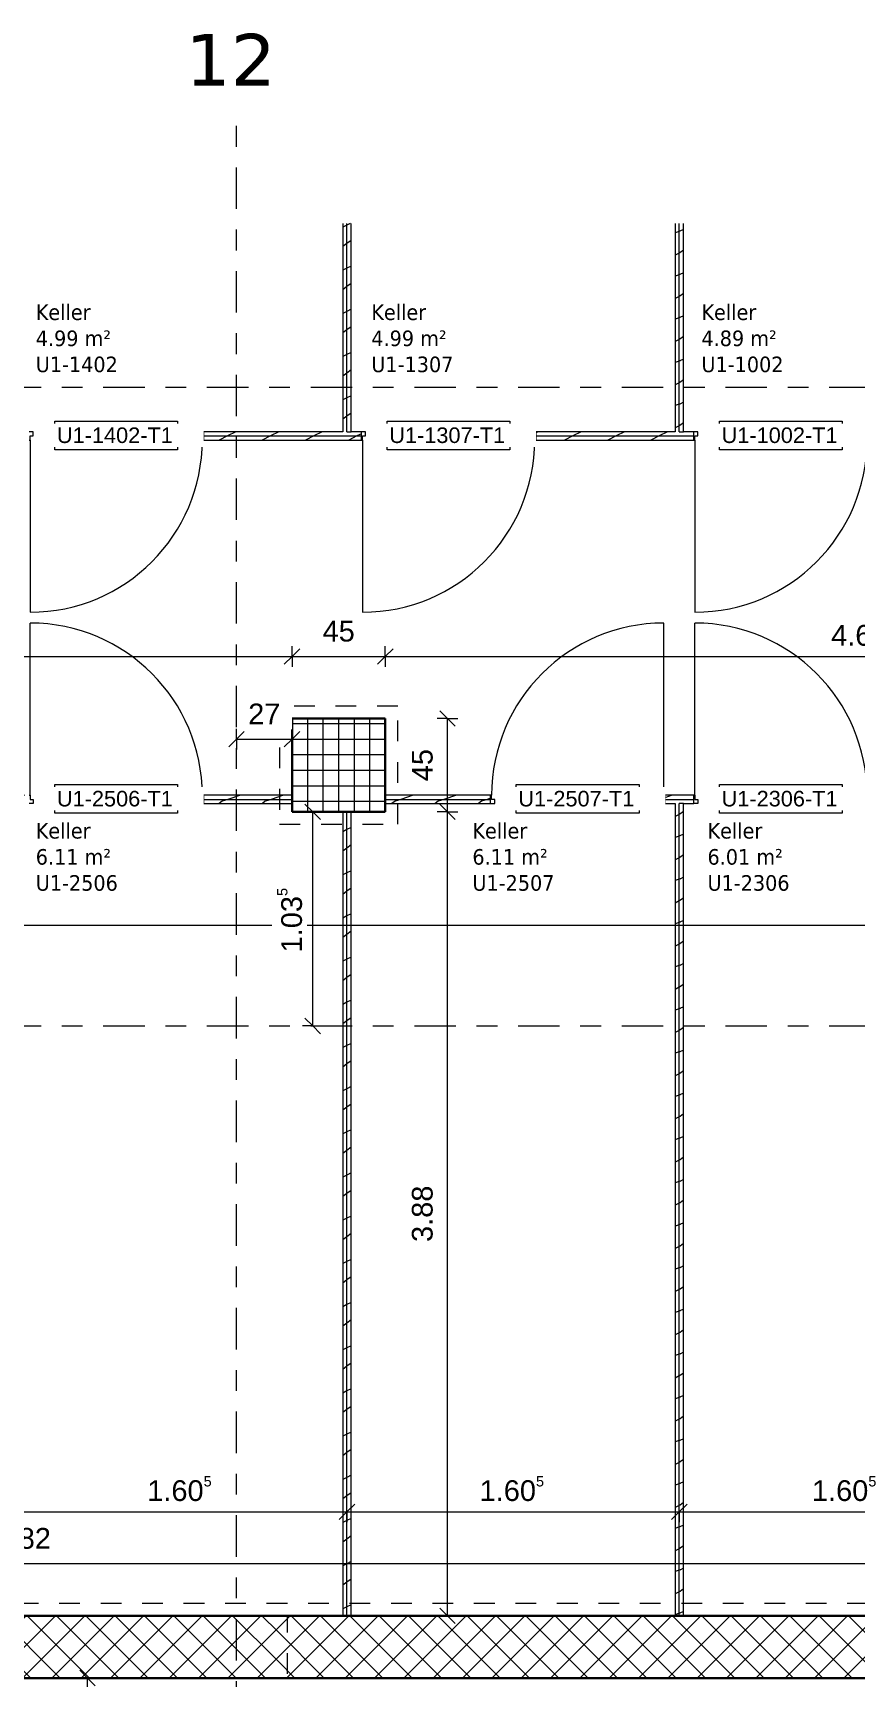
# Model space of a CAD drawing. Header units: metres. Extents: x -35.6 to 33, y -21.5 to 5.9.
# Drawn here: x 10 to 13.97, y -2.35 to 5.58 of the extents above; entities that cross this region are included whole.
import ezdxf

# ---------------------------------------------------------------- set-up
doc = ezdxf.new("R2010")
doc.units = ezdxf.units.M
doc.linetypes.add('_Rasterlinie_', pattern=[0.375, 0.2, -0.05, 0.075, -0.05])
doc.linetypes.add('Strichpunkt - Fein', pattern=[0.2, 0.1, -0.05, 0, -0.05])
for name, color, linetype, lineweight in [('A-____-____-DIMS', 7, 'Continuous', 5), ('A-____-____-DIMS-50', 7, 'Continuous', 5), ('A-AREA-____-IDEN', 7, 'Continuous', 5), ('A-DOOR-____-IDEN', 7, 'Continuous', 5), ('A-DOOR-____-OTLN', 7, 'Continuous', 9), ('A-DOOR-FRAM-MCUT', 7, 'Continuous', 9), ('A-DOOR-OPNG-OTLN', 7, 'Continuous', 9), ('A-FLOR-____-OVHD', 7, 'Strichpunkt - Fein', 9), ('A-WALL-____-MCUT', 7, 'Continuous', 35), ('A-WALL-____-PATT', 7, 'Continuous', 35), ('A-WALL-FNSH-MCUT', 7, 'Continuous', 35), ('S-COLS-____-MCUT', 7, 'Continuous', 35), ('S-COLS-____-OTLN', 7, 'Continuous', 9), ('S-GRID-____-OTLN', 7, 'Continuous', 5)]:
    doc.layers.add(name, color=color, linetype=linetype, lineweight=lineweight)
doc.layers.add('S-GRID-____-IDEN', color=7, linetype='Continuous', lineweight=9, true_color=0x5555aa)
doc.styles.add('Arial', font='arial.ttf', dxfattribs={"height": 0.1})
doc.styles.add('Arial_1', font='arial.ttf', dxfattribs={"height": 0.075})
doc.styles.add('Verdana_2', font='verdana.ttf', dxfattribs={"width": 0.9, "height": 0.075})
doc.styles.add('Verdana_B', font='verdana.ttf', dxfattribs={"height": 0.25})
doc.dimstyles.new('Arial_2_00mm_fein_1', dxfattribs={"dimscale": 0.3048, "dimtxt": 0.102026, "dimasz": 0.246063, "dimexe": 0.164042, "dimexo": 0.0625, "dimgap": 0.123031, "dimtad": 1, "dimrnd": 0.005, "dimzin": 0, "dimdsep": 46, "dimtxsty": 'Arial', "dimblk1": 'OBLIQUE', "dimblk2": 'OBLIQUE', "dimsah": 1, "dimcen": 0.09, "dimazin": 0, "dimtfac": 1, "dimtdec": 4, "dimtix": 1, "dimtmove": 0, "dimatfit": 3, "dimfxl": 0.164042, "dimfxlon": 1, "dimtvp": 1, "dimtfill": 1, "dimtolj": 1, "dimtzin": 0, "dimarcsym": 2})
doc.dimstyles.new('SUB_Rohbau_fein', dxfattribs={"dimscale": 0.3048, "dimtxt": 0.102026, "dimasz": 0.246063, "dimexe": 0.164042, "dimexo": 0.0625, "dimgap": 0.123031, "dimtad": 1, "dimdec": 1, "dimlfac": 100, "dimrnd": 0.5, "dimdsep": 46, "dimtxsty": 'Arial', "dimblk1": 'OBLIQUE', "dimblk2": 'OBLIQUE', "dimsah": 1, "dimcen": 0.09, "dimazin": 0, "dimtfac": 1, "dimtdec": 4, "dimtix": 1, "dimtmove": 0, "dimatfit": 3, "dimfxl": 0.164042, "dimfxlon": 1, "dimtvp": 1, "dimtfill": 1, "dimtolj": 1, "dimtzin": 0, "dimarcsym": 2})
doc.dimstyles.new('SUB_Rohbau_fein_1', dxfattribs={"dimscale": 0.3048, "dimtxt": 0.102026, "dimasz": 0.246063, "dimexe": 0.164042, "dimexo": 0.0625, "dimgap": 0.123031, "dimtad": 1, "dimrnd": 0.005, "dimzin": 0, "dimdsep": 46, "dimtxsty": 'Arial', "dimblk1": 'OBLIQUE', "dimblk2": 'OBLIQUE', "dimsah": 1, "dimcen": 0.09, "dimazin": 0, "dimtfac": 1, "dimtdec": 4, "dimtix": 1, "dimtmove": 0, "dimatfit": 3, "dimfxl": 0.164042, "dimfxlon": 1, "dimtvp": 1, "dimtfill": 1, "dimtolj": 1, "dimtzin": 0, "dimarcsym": 2})
doc.dimstyles.new('SUB_Rohbau_fein_2', dxfattribs={"dimscale": 0.3048, "dimtxt": 0.102026, "dimasz": 0.246063, "dimexe": 0.164042, "dimexo": 0.0625, "dimgap": 0.123031, "dimtad": 1, "dimrnd": 0.005, "dimzin": 0, "dimdsep": 46, "dimtxsty": 'Arial', "dimblk1": 'OBLIQUE', "dimblk2": 'OBLIQUE', "dimsah": 1, "dimcen": 0.09, "dimazin": 0, "dimtfac": 1, "dimtdec": 4, "dimtix": 1, "dimtmove": 2, "dimatfit": 3, "dimfxl": 0.164042, "dimfxlon": 1, "dimtvp": 1, "dimtfill": 1, "dimtolj": 1, "dimtzin": 0, "dimarcsym": 2})
pattern_1 = [(45, (0, 0), (-0.0707107, 0.0707107), []), (135, (0, 0), (-0.0707107, -0.0707107), [])]
pattern_2 = [(216.87, (0.0833, 0.20825), (0.62474926, 0.41650112), [0.10412, -0.93712]), (206.565, (0.20825, 0.14578), (-0.20825414, -0.2082493), [0.23283, -0.23283]), (198.435, (0.20825, 0.04165), (-0.41650024, -0.20824584), [0.13171, -0.52684])]

# ---------------------------------------------------------------- blocks, each defined once
blk = doc.blocks.new('TU DF 1 - Rahmenstock - stumpf einschlagend - 800x1900 Kellerabteil-V17--01_UG_OK_FFB_AF_ru')
at = {"layer": 'A-DOOR-FRAM-MCUT', "color": 253, "true_color": 0x999999}
for p, q in [((-0.415, 0.02), (-0.42, 0.02)), ((-0.415, 0), (-0.415, 0.02)), ((-0.4, 0), (-0.415, 0)), ((-0.4, -0.02), (-0.4, 0)), ((0.415, 0), (0.4, 0)), ((0.4, 0), (0.4, -0.02)), ((0.42, 0.02), (0.415, 0.02)), ((0.415, 0.02), (0.415, 0)), ((-0.42, -0.02), (-0.4, -0.02)), ((0.4, -0.02), (0.42, -0.02))]:
    blk.add_line(p, q, dxfattribs=at)
at = {"layer": 'A-DOOR-OPNG-OTLN', "color": 253, "true_color": 0x999999}
blk.add_line((0.415, 0.02), (0.415, 0.85), dxfattribs=at)
blk.add_arc((0.415, 0.02), 0.83, 90, 180, dxfattribs=at)
blk = doc.blocks.new('TU DF 1 - Rahmenstock - stumpf einschlagend - 800x1900 Kellerabteil-V18--01_UG_OK_FFB_AF_ru')
at = {"layer": 'A-DOOR-FRAM-MCUT', "color": 253, "true_color": 0x999999}
for p, q in [((-0.42, 0.02), (-0.4, 0.02)), ((-0.4, 0.02), (-0.4, 0)), ((0.4, 0.02), (0.42, 0.02)), ((0.4, 0), (0.4, 0.02)), ((-0.415, -0.02), (-0.42, -0.02)), ((-0.415, 0), (-0.415, -0.02)), ((-0.4, 0), (-0.415, 0)), ((0.415, 0), (0.4, 0)), ((0.415, -0.02), (0.415, 0)), ((0.42, -0.02), (0.415, -0.02))]:
    blk.add_line(p, q, dxfattribs=at)
at = {"layer": 'A-DOOR-OPNG-OTLN', "color": 253, "true_color": 0x999999}
blk.add_line((0.415, -0.02), (0.415, -0.85), dxfattribs=at)
blk.add_arc((0.415, -0.02), 0.83, 180, 270, dxfattribs=at)
blk = doc.blocks.new('DIMBLOCK49--01_UG_OK_FFB_AF_ru')
at = {"layer": 'A-____-____-DIMS-50'}
for p, q in [((3.502, -1.8015), (3.4645, -1.839)), ((3.502, -1.8015), (3.502, -1.7515)), ((3.502, -1.8015), (3.5395, -1.764)), ((3.502, -1.8015), (16.322, -1.8015)), ((3.502, -1.8015), (3.502, -1.8515)), ((16.322, -1.8015), (16.2845, -1.839)), ((16.322, -1.8015), (16.322, -1.7515)), ((16.322, -1.8015), (16.3595, -1.764)), ((16.322, -1.8015), (16.322, -1.8515))]:
    blk.add_line(p, q, dxfattribs=at)
at = {"layer": 'A-____-____-DIMS-50', "color": 0, "insert": (9.7375, -1.6294), "char_height": 0.1, "width": 0.418697, "attachment_point": 1, "line_spacing_factor": 0.941778, "style": 'Arial', "bg_fill": 3, "box_fill_scale": 1.25, "bg_fill_color": 256, "bg_fill_true_color": 13158600, "bg_fill_transparency": 0}
blk.add_mtext('12.82', dxfattribs=at)
blk = doc.blocks.new('_Oblique')
at = {"color": 0, "linetype": 'ByBlock', "lineweight": -2}
blk.add_line((-0.5, -0.5), (0.5, 0.5), dxfattribs=at)
blk = doc.blocks.new('DIMBLOCK68--01_UG_OK_FFB_AF_ru')
at = {"layer": 'A-____-____-DIMS-50'}
for p, q in [((11.9995, 1.8241), (11.962, 1.8616)), ((11.9995, 1.8241), (11.9495, 1.8241)), ((11.9995, -2.0534), (11.9995, 1.8241)), ((11.9995, 1.8241), (12.037, 1.7866)), ((11.9995, 1.8241), (12.0495, 1.8241)), ((11.9995, -2.0534), (11.9495, -2.0534)), ((11.9995, -2.0534), (11.962, -2.0159)), ((11.9995, -2.0534), (12.037, -2.0909)), ((11.9995, -2.0534), (12.0495, -2.0534))]:
    blk.add_line(p, q, dxfattribs=at)
at = {"layer": 'A-____-____-DIMS-50', "color": 0, "insert": (11.8275, -0.2504), "char_height": 0.1, "width": 0.325653, "attachment_point": 1, "rotation": 90, "line_spacing_factor": 0.941778, "style": 'Arial', "bg_fill": 3, "box_fill_scale": 1.25, "bg_fill_color": 256, "bg_fill_true_color": 13158600, "bg_fill_transparency": 0}
blk.add_mtext('3.88', dxfattribs=at)
blk = doc.blocks.new('DIMBLOCK69--01_UG_OK_FFB_AF_ru')
at = {"layer": 'A-____-____-DIMS-50'}
for p, q in [((11.9995, 2.2741), (11.962, 2.3116)), ((11.9995, 2.2741), (11.9495, 2.2741)), ((11.9995, 1.8241), (11.9995, 2.2741)), ((11.9995, 2.2741), (12.037, 2.2366)), ((11.9995, 2.2741), (12.0495, 2.2741)), ((11.9995, 1.8241), (11.962, 1.8616)), ((11.9995, 1.8241), (11.9495, 1.8241)), ((11.9995, 1.8241), (12.037, 1.7866)), ((11.9995, 1.8241), (12.0495, 1.8241))]:
    blk.add_line(p, q, dxfattribs=at)
at = {"layer": 'A-____-____-DIMS-50', "color": 0, "insert": (11.8275, 1.9715), "char_height": 0.1, "width": 0.186088, "attachment_point": 1, "rotation": 90, "line_spacing_factor": 0.941778, "style": 'Arial', "bg_fill": 3, "box_fill_scale": 1.25, "bg_fill_color": 256, "bg_fill_true_color": 13158600, "bg_fill_transparency": 0}
blk.add_mtext('45', dxfattribs=at)
blk = doc.blocks.new('DIMBLOCK70--01_UG_OK_FFB_AF_ru')
at = {"layer": 'A-____-____-DIMS-50'}
for p, q in [((3.502, 1.2766), (3.4645, 1.2391)), ((3.502, 1.2766), (3.502, 1.3266)), ((3.502, 1.2766), (3.5395, 1.3141)), ((3.502, 1.2766), (14.487, 1.2766)), ((3.502, 1.2766), (3.502, 1.2266)), ((14.487, 1.2766), (14.4495, 1.2391)), ((14.487, 1.2766), (14.487, 1.3266)), ((14.487, 1.2766), (14.5245, 1.3141)), ((14.487, 1.2766), (14.487, 1.2266))]:
    blk.add_line(p, q, dxfattribs=at)
at = {"layer": 'A-____-____-DIMS-50', "color": 0, "insert": (9.3484, 1.4486), "char_height": 0.1, "width": 0.481134, "attachment_point": 1, "line_spacing_factor": 0.941778, "style": 'Arial', "bg_fill": 3, "box_fill_scale": 1.25, "bg_fill_color": 256, "bg_fill_true_color": 13158600, "bg_fill_transparency": 0}
blk.add_mtext('10.98\\A2\\H0.5x;\\S5^  ;\\H2x;', dxfattribs=at)
blk = doc.blocks.new('DIMBLOCK73--01_UG_OK_FFB_AF_ru')
at = {"layer": 'A-____-____-DIMS-50'}
for p, q in [((3.502, 2.5731), (3.502, 2.6231)), ((11.2495, 2.5731), (11.2495, 2.6231)), ((3.502, 2.5731), (3.4645, 2.5356)), ((3.502, 2.5731), (3.5395, 2.6106)), ((3.502, 2.5731), (11.2495, 2.5731)), ((3.502, 2.5731), (3.502, 2.5231)), ((11.2495, 2.5731), (11.212, 2.5356)), ((11.2495, 2.5731), (11.287, 2.6106)), ((11.2495, 2.5731), (11.2495, 2.5231))]:
    blk.add_line(p, q, dxfattribs=at)
at = {"layer": 'A-____-____-DIMS-50', "color": 0, "insert": (7.24, 2.7452), "char_height": 0.1, "width": 0.325653, "attachment_point": 1, "line_spacing_factor": 0.941778, "style": 'Arial', "bg_fill": 3, "box_fill_scale": 1.25, "bg_fill_color": 256, "bg_fill_true_color": 13158600, "bg_fill_transparency": 0}
blk.add_mtext('7.75', dxfattribs=at)
blk = doc.blocks.new('DIMBLOCK74--01_UG_OK_FFB_AF_ru')
at = {"layer": 'A-____-____-DIMS-50'}
for p, q in [((11.2495, 2.5731), (11.2495, 2.6231)), ((11.6995, 2.5731), (11.6995, 2.6231)), ((11.2495, 2.5731), (11.212, 2.5356)), ((11.2495, 2.5731), (11.287, 2.6106)), ((11.2495, 2.5731), (11.6995, 2.5731)), ((11.2495, 2.5731), (11.2495, 2.5231)), ((11.6995, 2.5731), (11.662, 2.5356)), ((11.6995, 2.5731), (11.737, 2.6106)), ((11.6995, 2.5731), (11.6995, 2.5231))]:
    blk.add_line(p, q, dxfattribs=at)
at = {"layer": 'A-____-____-DIMS-50', "color": 0, "insert": (11.3969, 2.7452), "char_height": 0.1, "width": 0.186088, "attachment_point": 1, "line_spacing_factor": 0.941778, "style": 'Arial', "bg_fill": 3, "box_fill_scale": 1.25, "bg_fill_color": 256, "bg_fill_true_color": 13158600, "bg_fill_transparency": 0}
blk.add_mtext('45', dxfattribs=at)
blk = doc.blocks.new('DIMBLOCK75--01_UG_OK_FFB_AF_ru')
at = {"layer": 'A-____-____-DIMS-50'}
for p, q in [((11.6995, 2.5731), (11.6995, 2.6231)), ((16.322, 2.5731), (16.322, 2.6231)), ((11.6995, 2.5731), (11.662, 2.5356)), ((11.6995, 2.5731), (11.737, 2.6106)), ((11.6995, 2.5731), (16.322, 2.5731)), ((11.6995, 2.5731), (11.6995, 2.5231)), ((16.322, 2.5731), (16.2845, 2.5356)), ((16.322, 2.5731), (16.3595, 2.6106)), ((16.322, 2.5731), (16.322, 2.5231))]:
    blk.add_line(p, q, dxfattribs=at)
at = {"layer": 'A-____-____-DIMS-50', "color": 0, "insert": (13.849, 2.7452), "char_height": 0.1, "width": 0.388091, "attachment_point": 1, "line_spacing_factor": 0.941778, "style": 'Arial', "bg_fill": 3, "box_fill_scale": 1.25, "bg_fill_color": 256, "bg_fill_true_color": 13158600, "bg_fill_transparency": 0}
blk.add_mtext('4.62\\A2\\H0.5x;\\S5^  ;\\H2x;', dxfattribs=at)
blk = doc.blocks.new('DIMBLOCK206--01_UG_OK_FFB_AF_ru')
at = {"layer": 'A-____-____-DIMS-50'}
for p, q in [((10.2636, -2.3534), (10.2136, -2.3534)), ((10.2636, -2.3534), (10.2261, -2.3159)), ((10.2636, -6.1534), (10.2636, -2.3534)), ((10.2636, -2.3534), (10.3011, -2.3909)), ((10.2636, -2.3534), (10.3136, -2.3534)), ((10.2636, -6.1534), (10.2136, -6.1534)), ((10.2636, -6.1534), (10.2261, -6.1159)), ((10.2636, -6.1534), (10.3011, -6.1909)), ((10.2636, -6.1534), (10.3136, -6.1534))]:
    blk.add_line(p, q, dxfattribs=at)
at = {"layer": 'A-____-____-DIMS-50', "color": 0, "insert": (10.0915, -4.3891), "char_height": 0.1, "width": 0.325653, "attachment_point": 1, "rotation": 90, "line_spacing_factor": 0.941778, "style": 'Arial', "bg_fill": 3, "box_fill_scale": 1.25, "bg_fill_color": 256, "bg_fill_true_color": 13158600, "bg_fill_transparency": 0}
blk.add_mtext('3.80', dxfattribs=at)
blk = doc.blocks.new('DIMBLOCK292--01_UG_OK_FFB_AF_ru')
at = {"layer": 'A-____-____-DIMS-50'}
for p, q in [((9.912, -1.5515), (9.912, -1.5015)), ((11.5145, -1.5515), (11.5145, -1.5015)), ((9.912, -1.5515), (9.8745, -1.589)), ((9.912, -1.5515), (9.9495, -1.514)), ((9.912, -1.5515), (11.5145, -1.5515)), ((9.912, -1.5515), (9.912, -1.6015)), ((11.5145, -1.5515), (11.477, -1.589)), ((11.5145, -1.5515), (11.552, -1.514)), ((11.5145, -1.5515), (11.5145, -1.6015))]:
    blk.add_line(p, q, dxfattribs=at)
at = {"layer": 'A-____-____-DIMS-50', "color": 0, "insert": (10.5515, -1.3794), "char_height": 0.1, "width": 0.388091, "attachment_point": 1, "line_spacing_factor": 0.941778, "style": 'Arial', "bg_fill": 3, "box_fill_scale": 1.25, "bg_fill_color": 256, "bg_fill_true_color": 13158600, "bg_fill_transparency": 0}
blk.add_mtext('1.60\\A2\\H0.5x;\\S5^  ;\\H2x;', dxfattribs=at)
blk = doc.blocks.new('DIMBLOCK293--01_UG_OK_FFB_AF_ru')
at = {"layer": 'A-____-____-DIMS-50'}
for p, q in [((11.5145, -1.5515), (11.5145, -1.5015)), ((13.117, -1.5515), (13.117, -1.5015)), ((11.5145, -1.5515), (11.477, -1.589)), ((11.5145, -1.5515), (11.552, -1.514)), ((11.5145, -1.5515), (13.117, -1.5515)), ((11.5145, -1.5515), (11.5145, -1.6015)), ((13.117, -1.5515), (13.0795, -1.589)), ((13.117, -1.5515), (13.1545, -1.514)), ((13.117, -1.5515), (13.117, -1.6015))]:
    blk.add_line(p, q, dxfattribs=at)
at = {"layer": 'A-____-____-DIMS-50', "color": 0, "insert": (12.154, -1.3794), "char_height": 0.1, "width": 0.388091, "attachment_point": 1, "line_spacing_factor": 0.941778, "style": 'Arial', "bg_fill": 3, "box_fill_scale": 1.25, "bg_fill_color": 256, "bg_fill_true_color": 13158600, "bg_fill_transparency": 0}
blk.add_mtext('1.60\\A2\\H0.5x;\\S5^  ;\\H2x;', dxfattribs=at)
blk = doc.blocks.new('DIMBLOCK294--01_UG_OK_FFB_AF_ru')
at = {"layer": 'A-____-____-DIMS-50'}
for p, q in [((13.117, -1.5515), (13.117, -1.5015)), ((14.7195, -1.5515), (14.7195, -1.5015)), ((13.117, -1.5515), (13.0795, -1.589)), ((13.117, -1.5515), (13.1545, -1.514)), ((13.117, -1.5515), (14.7195, -1.5515)), ((13.117, -1.5515), (13.117, -1.6015)), ((14.7195, -1.5515), (14.682, -1.589)), ((14.7195, -1.5515), (14.757, -1.514)), ((14.7195, -1.5515), (14.7195, -1.6015))]:
    blk.add_line(p, q, dxfattribs=at)
at = {"layer": 'A-____-____-DIMS-50', "color": 0, "insert": (13.7565, -1.3794), "char_height": 0.1, "width": 0.388091, "attachment_point": 1, "line_spacing_factor": 0.941778, "style": 'Arial', "bg_fill": 3, "box_fill_scale": 1.25, "bg_fill_color": 256, "bg_fill_true_color": 13158600, "bg_fill_transparency": 0}
blk.add_mtext('1.60\\A2\\H0.5x;\\S5^  ;\\H2x;', dxfattribs=at)
blk = doc.blocks.new('DIMBLOCK417--01_UG_OK_FFB_AF_ru')
at = {"layer": 'A-____-____-DIMS-50'}
for p, q in [((10.982, 2.1741), (10.982, 2.2241)), ((11.2495, 2.1741), (11.2495, 2.2241)), ((10.982, 2.1741), (10.9445, 2.1366)), ((10.982, 2.1741), (11.0195, 2.2116)), ((10.982, 2.1741), (11.2495, 2.1741)), ((10.982, 2.1741), (10.982, 2.1241)), ((11.2495, 2.1741), (11.212, 2.1366)), ((11.2495, 2.1741), (11.287, 2.2116)), ((11.2495, 2.1741), (11.2495, 2.1241))]:
    blk.add_line(p, q, dxfattribs=at)
at = {"layer": 'A-____-____-DIMS-50', "color": 0, "insert": (11.0382, 2.3461), "char_height": 0.1, "width": 0.186088, "attachment_point": 1, "line_spacing_factor": 0.941778, "style": 'Arial', "bg_fill": 3, "box_fill_scale": 1.25, "bg_fill_color": 256, "bg_fill_true_color": 13158600, "bg_fill_transparency": 0}
blk.add_mtext('27', dxfattribs=at)
blk = doc.blocks.new('DIMBLOCK418--01_UG_OK_FFB_AF_ru')
at = {"layer": 'A-____-____-DIMS-50'}
for p, q in [((11.3495, 1.8241), (11.312, 1.8616)), ((11.3495, 1.8241), (11.2995, 1.8241)), ((11.3495, 0.7916), (11.3495, 1.8241)), ((11.3495, 1.8241), (11.387, 1.7866)), ((11.3495, 1.8241), (11.3995, 1.8241)), ((11.3495, 0.7916), (11.312, 0.8291)), ((11.3495, 0.7916), (11.2995, 0.7916)), ((11.3495, 0.7916), (11.387, 0.7541)), ((11.3495, 0.7916), (11.3995, 0.7916))]:
    blk.add_line(p, q, dxfattribs=at)
at = {"layer": 'A-____-____-DIMS-50', "color": 0, "insert": (11.1775, 1.1461), "char_height": 0.1, "width": 0.388091, "attachment_point": 1, "rotation": 90, "line_spacing_factor": 0.941778, "style": 'Arial', "bg_fill": 3, "box_fill_scale": 1.25, "bg_fill_color": 256, "bg_fill_true_color": 13158600, "bg_fill_transparency": 0}
blk.add_mtext('1.03\\A2\\H0.5x;\\S5^  ;\\H2x;', dxfattribs=at)

msp = doc.modelspace()

# ---------------------------------------------------------------- hatches: boundary and pattern name
at = {"layer": 'A-WALL-____-PATT', "lineweight": 9, "true_color": 0xc3b7ad}
h = msp.add_hatch(dxfattribs=at)
h.set_pattern_fill('FP_5', color=9, style=0, pattern_type=2)
h.set_pattern_definition(pattern_2)
h.paths.add_polyline_path([(11.5145, 3.6566), (11.5145, 4.6615), (11.4945, 4.6615), (11.4945, 3.6566)])
h = msp.add_hatch(dxfattribs=at)
h.set_pattern_fill('FP_5', color=9, style=0, pattern_type=2)
h.set_pattern_definition(pattern_2)
h.paths.add_polyline_path([(11.5345, 3.6566), (11.5345, 4.6615), (11.5145, 4.6615), (11.5145, 3.6566)])
h = msp.add_hatch(dxfattribs=at)
h.set_pattern_fill('FP_5', color=9, style=0, pattern_type=2)
h.set_pattern_definition(pattern_2)
h.paths.add_polyline_path([(13.097, 3.6566), (13.117, 3.6566), (13.117, 4.6615), (13.097, 4.6615), (13.097, 4.4539)])
h = msp.add_hatch(dxfattribs=at)
h.set_pattern_fill('FP_5', color=9, style=0, pattern_type=2)
h.set_pattern_definition(pattern_2)
h.paths.add_polyline_path([(13.117, 3.6566), (13.137, 3.6566), (13.137, 4.6615), (13.117, 4.6615), (13.117, 4.4489)])
h = msp.add_hatch(dxfattribs=at)
h.set_pattern_fill('FP_5', color=9, style=0, pattern_type=2)
h.set_pattern_definition(pattern_2)
h.paths.add_polyline_path([(8.3795, 3.6366), (8.3795, 3.6566), (7.617, 3.6566), (7.617, 3.6366), (8.3295, 3.6366)])
h.paths.add_polyline_path([(4.392, 3.6366), (5.1745, 3.6366), (5.1745, 3.6566), (4.392, 3.6566)])
h.paths.add_polyline_path([(13.117, 3.6366), (13.187, 3.6366), (13.187, 3.6566), (12.4245, 3.6566), (12.4245, 3.6366), (13.097, 3.6366)])
h.paths.add_polyline_path([(6.0145, 3.6366), (6.777, 3.6366), (6.777, 3.6566), (6.0145, 3.6566)])
h.paths.add_polyline_path([(11.4945, 3.6366), (11.5845, 3.6366), (11.5845, 3.6566), (10.822, 3.6566), (10.822, 3.6366), (11.2042, 3.6366)])
h.paths.add_polyline_path([(9.2195, 3.6366), (9.982, 3.6366), (9.982, 3.6566), (9.2195, 3.6566)])
h.paths.add_polyline_path([(3.502, 3.6366), (3.552, 3.6366), (3.552, 3.6566), (3.502, 3.6566)])
h.paths.add_polyline_path([(14.027, 3.6366), (14.487, 3.6366), (14.487, 3.6566), (14.027, 3.6566)])
h = msp.add_hatch(dxfattribs=at)
h.set_pattern_fill('FP_5', color=9, style=0, pattern_type=2)
h.set_pattern_definition(pattern_2)
h.paths.add_polyline_path([(3.552, 3.6166), (3.552, 3.6366), (3.502, 3.6366), (3.502, 3.6166)])
h.paths.add_polyline_path([(14.1233, 3.6166), (14.487, 3.6166), (14.487, 3.6366), (14.027, 3.6366), (14.027, 3.6166)])
h.paths.add_polyline_path([(5.1745, 3.6166), (5.1745, 3.6366), (4.392, 3.6366), (4.392, 3.6166), (5.1245, 3.6166)])
h.paths.add_polyline_path([(13.117, 3.6166), (13.187, 3.6166), (13.187, 3.6366), (12.4245, 3.6366), (12.4245, 3.6166), (13.097, 3.6166)])
h.paths.add_polyline_path([(6.0145, 3.6166), (6.777, 3.6166), (6.777, 3.6366), (6.0145, 3.6366)])
h.paths.add_polyline_path([(7.617, 3.6166), (8.3795, 3.6166), (8.3795, 3.6366), (7.617, 3.6366)])
h.paths.add_polyline_path([(11.5145, 3.6166), (11.5845, 3.6166), (11.5845, 3.6366), (10.822, 3.6366), (10.822, 3.6166), (11.4945, 3.6166)])
h.paths.add_polyline_path([(9.2195, 3.6166), (9.982, 3.6166), (9.982, 3.6366), (9.2195, 3.6366)])
h = msp.add_hatch(dxfattribs=at)
h.set_pattern_fill('FP_5', color=9, style=0, pattern_type=2)
h.set_pattern_definition(pattern_2)
h.paths.add_polyline_path([(3.552, 1.8841), (3.552, 1.9041), (3.502, 1.9041), (3.502, 1.8841), (3.5055, 1.8841)])
h.paths.add_polyline_path([(9.982, 1.8841), (9.982, 1.9041), (9.2195, 1.9041), (9.2195, 1.8841), (9.964, 1.8841)])
h.paths.add_polyline_path([(4.392, 1.8841), (5.1745, 1.8841), (5.1745, 1.9041), (4.392, 1.9041)])
h.paths.add_polyline_path([(11.2495, 1.8841), (11.2495, 1.9041), (10.822, 1.9041), (10.822, 1.8841)])
h.paths.add_polyline_path([(6.0145, 1.8841), (6.777, 1.8841), (6.777, 1.9041), (6.0145, 1.9041)])
h.paths.add_polyline_path([(7.617, 1.8841), (8.3795, 1.8841), (8.3795, 1.9041), (7.617, 1.9041)])
h = msp.add_hatch(dxfattribs=at)
h.set_pattern_fill('FP_5', color=9, style=0, pattern_type=2)
h.set_pattern_definition(pattern_2)
h.paths.add_polyline_path([(13.047, 1.8841), (13.187, 1.8841), (13.187, 1.9041), (13.047, 1.9041)])
h.paths.add_polyline_path([(14.027, 1.8841), (14.7895, 1.8841), (14.7895, 1.9041), (14.027, 1.9041)])
h.paths.add_polyline_path([(16.203, 1.8841), (16.322, 1.8841), (16.322, 1.9041), (15.6295, 1.9041), (15.6295, 1.8841)])
h.paths.add_polyline_path([(12.0437, 1.8841), (12.207, 1.8841), (12.207, 1.9041), (11.6995, 1.9041), (11.6995, 1.8841)])
h = msp.add_hatch(dxfattribs=at)
h.set_pattern_fill('FP_5', color=9, style=0, pattern_type=2)
h.set_pattern_definition(pattern_2)
h.paths.add_polyline_path([(3.552, 1.8641), (3.552, 1.8841), (3.502, 1.8841), (3.502, 1.8641)])
h.paths.add_polyline_path([(4.392, 1.8641), (5.1745, 1.8641), (5.1745, 1.8841), (4.392, 1.8841)])
h.paths.add_polyline_path([(9.982, 1.8641), (9.982, 1.8841), (9.2195, 1.8841), (9.2195, 1.8641), (9.964, 1.8641)])
h.paths.add_polyline_path([(11.2495, 1.8641), (11.2495, 1.8841), (10.822, 1.8841), (10.822, 1.8641)])
h.paths.add_polyline_path([(6.0145, 1.8641), (6.777, 1.8641), (6.777, 1.8841), (6.0145, 1.8841)])
h.paths.add_polyline_path([(7.617, 1.8641), (8.3795, 1.8641), (8.3795, 1.8841), (7.617, 1.8841)])
h = msp.add_hatch(dxfattribs=at)
h.set_pattern_fill('FP_5', color=9, style=0, pattern_type=2)
h.set_pattern_definition(pattern_2)
h.paths.add_polyline_path([(16.322, 1.8641), (16.322, 1.8841), (15.6295, 1.8841), (15.6295, 1.8641), (16.3157, 1.8641)])
h.paths.add_polyline_path([(12.207, 1.8641), (12.207, 1.8841), (11.6995, 1.8841), (11.6995, 1.8641), (12.0437, 1.8641)])
h.paths.add_polyline_path([(13.047, 1.8641), (13.187, 1.8641), (13.187, 1.8841), (13.047, 1.8841)])
h.paths.add_polyline_path([(14.7895, 1.8641), (14.7895, 1.8841), (14.027, 1.8841), (14.027, 1.8641), (14.787, 1.8641)])
h = msp.add_hatch(dxfattribs=at)
h.set_pattern_fill('FP_5', color=9, style=0, pattern_type=2)
h.set_pattern_definition(pattern_2)
h.paths.add_polyline_path([(13.097, -2.0534), (13.117, -2.0534), (13.117, 1.8641), (13.097, 1.8641), (13.097, -2.0497)])
h = msp.add_hatch(dxfattribs=at)
h.set_pattern_fill('FP_5', color=9, style=0, pattern_type=2)
h.set_pattern_definition(pattern_2)
h.paths.add_polyline_path([(13.117, -2.0534), (13.137, -2.0534), (13.137, 1.8641), (13.117, 1.8641), (13.117, -2.0516)])
h = msp.add_hatch(dxfattribs=at)
h.set_pattern_fill('FP_5', color=9, style=0, pattern_type=2)
h.set_pattern_definition(pattern_2)
h.paths.add_polyline_path([(11.5145, -2.0534), (11.5145, 1.8241), (11.4945, 1.8241), (11.4945, -2.0534)])
h = msp.add_hatch(dxfattribs=at)
h.set_pattern_fill('FP_5', color=9, style=0, pattern_type=2)
h.set_pattern_definition(pattern_2)
h.paths.add_polyline_path([(11.5345, -2.0534), (11.5345, 1.8241), (11.5145, 1.8241), (11.5145, -2.0534)])
at = {"layer": 'A-WALL-____-PATT', "lineweight": 9}
h = msp.add_hatch(dxfattribs=at)
h.set_pattern_fill('FP_1', color=256, style=0, pattern_type=2)
h.set_pattern_definition(pattern_1)
h.paths.add_polyline_path([(11.1806, -2.3534), (11.1806, -2.0534), (3.502, -2.0534), (3.502, -2.3534), (7.8844, -2.3534)])
h = msp.add_hatch(dxfattribs=at)
h.set_pattern_fill('FP_1', color=256, style=0, pattern_type=2)
h.set_pattern_definition(pattern_1)
h.paths.add_polyline_path([(16.203, -2.3534), (16.322, -2.3534), (16.322, -2.0534), (11.1806, -2.0534), (11.1806, -2.3534), (14.787, -2.3534)])
at = {"layer": 'S-COLS-____-OTLN'}
h = msp.add_hatch(dxfattribs=at)
h.set_pattern_fill('FP_2', color=256, style=0, pattern_type=2)
h.set_pattern_definition([(0, (0, 0), (0, 0.075), []), (90, (0, 0), (-0.075, 5e-18), [])])
h.paths.add_polyline_path([(11.2495, 1.8241), (11.6995, 1.8241), (11.6995, 2.2741), (11.2495, 2.2741), (11.2495, 1.9496)])

# ---------------------------------------------------------------- linework, layer by layer
at = {"layer": 'A-DOOR-____-IDEN', "flags": 128}
for points in [[(10.1059, 3.7084), (10.6979, 3.7084), (10.6979, 3.5694), (10.1059, 3.5694)], [(11.7084, 3.7084), (12.3004, 3.7084), (12.3004, 3.5694), (11.7084, 3.5694)], [(13.3109, 3.7084), (13.9029, 3.7084), (13.9029, 3.5694), (13.3109, 3.5694)], [(10.1059, 1.9559), (10.6979, 1.9559), (10.6979, 1.8169), (10.1059, 1.8169)], [(12.3309, 1.9559), (12.9229, 1.9559), (12.9229, 1.8169), (12.3309, 1.8169)], [(13.3109, 1.9559), (13.9029, 1.9559), (13.9029, 1.8169), (13.3109, 1.8169)]]:
    msp.add_lwpolyline(points, close=True, dxfattribs=at)
at = {"layer": 'A-FLOR-____-OVHD'}
for p, q in [((11.7595, 2.3341), (11.1895, 2.3341)), ((11.1895, 2.3341), (11.1895, 1.7641)), ((11.7595, 1.7641), (11.7595, 2.3341)), ((11.1895, 1.7641), (11.7595, 1.7641)), ((11.227, -2.0534), (-26.968, -2.0534)), ((14.427, -1.9934), (3.562, -1.9934)), ((11.227, -17.7334), (11.227, -2.0534))]:
    msp.add_line(p, q, dxfattribs=at)
at = {"layer": 'A-WALL-____-MCUT', "color": 253, "lineweight": 9, "true_color": 0x999999}
for p, q in [((11.5145, 3.6566), (11.5145, 4.6615)), ((13.117, 3.6566), (13.117, 4.6615)), ((11.5145, 3.6566), (11.5345, 3.6566)), ((13.117, 3.6566), (13.137, 3.6566)), ((10.822, 3.6366), (11.5845, 3.6366)), ((12.4245, 3.6366), (13.187, 3.6366)), ((10.822, 1.8841), (11.2495, 1.8841)), ((11.6995, 1.8841), (12.207, 1.8841)), ((13.047, 1.8841), (13.187, 1.8841)), ((13.117, -2.0534), (13.117, 1.8641)), ((13.137, 1.8641), (13.117, 1.8641)), ((11.5145, -2.0534), (11.5145, 1.8241))]:
    msp.add_line(p, q, dxfattribs=at)
at = {"layer": 'A-WALL-____-MCUT'}
for p, q in [((16.322, -2.0534), (3.502, -2.0534)), ((-2.478, -2.3534), (16.322, -2.3534))]:
    msp.add_line(p, q, dxfattribs=at)
at = {"layer": 'A-WALL-FNSH-MCUT', "color": 253, "lineweight": 9, "true_color": 0x999999}
for p, q in [((11.4945, 4.6615), (11.4945, 3.6566)), ((11.5345, 3.6566), (11.5345, 4.6615)), ((13.097, 4.6615), (13.097, 3.6566)), ((13.137, 3.6566), (13.137, 4.6615)), ((11.4945, 3.6566), (10.822, 3.6566)), ((10.822, 3.6566), (10.822, 3.6166)), ((11.5845, 3.6566), (11.5345, 3.6566)), ((11.5845, 3.6166), (11.5845, 3.6566)), ((13.097, 3.6566), (12.4245, 3.6566)), ((12.4245, 3.6566), (12.4245, 3.6166)), ((13.187, 3.6566), (13.137, 3.6566)), ((13.187, 3.6166), (13.187, 3.6566)), ((10.822, 3.6166), (11.5845, 3.6166)), ((12.4245, 3.6166), (13.187, 3.6166)), ((11.2495, 1.9041), (10.822, 1.9041)), ((10.822, 1.9041), (10.822, 1.8641)), ((11.2495, 1.8641), (11.2495, 1.9041)), ((12.207, 1.9041), (11.6995, 1.9041)), ((11.6995, 1.9041), (11.6995, 1.8641)), ((12.207, 1.8641), (12.207, 1.9041)), ((13.187, 1.9041), (13.047, 1.9041)), ((13.047, 1.9041), (13.047, 1.8641)), ((13.187, 1.8641), (13.187, 1.9041)), ((10.822, 1.8641), (11.2495, 1.8641)), ((11.6995, 1.8641), (12.207, 1.8641)), ((13.047, 1.8641), (13.097, 1.8641)), ((13.097, 1.8641), (13.097, -2.0534)), ((13.137, 1.8641), (13.187, 1.8641)), ((13.137, -2.0534), (13.137, 1.8641)), ((11.4945, 1.8241), (11.4945, -2.0534)), ((11.5345, 1.8241), (11.4945, 1.8241)), ((11.5345, -2.0534), (11.5345, 1.8241))]:
    msp.add_line(p, q, dxfattribs=at)
at = {"layer": 'S-COLS-____-MCUT'}
for p, q in [((11.6995, 2.2741), (11.2495, 2.2741)), ((11.2495, 2.2741), (11.2495, 1.8241)), ((11.6995, 1.8241), (11.6995, 2.2741)), ((11.2495, 1.8241), (11.6995, 1.8241))]:
    msp.add_line(p, q, dxfattribs=at)
at = {"layer": 'S-GRID-____-OTLN', "color": 8, "linetype": '_Rasterlinie_', "true_color": 0x808080}
for p, q in [((10.982, -6.2685), (10.982, 5.1611)), ((-34.6604, 3.8716), (27.9515, 3.8716)), ((-34.6604, 0.7916), (27.9515, 0.7916)), ((-34.6604, -2.3534), (27.9515, -2.3534))]:
    msp.add_line(p, q, dxfattribs=at)

# ---------------------------------------------------------------- block references
at = {"layer": 'A-DOOR-____-OTLN', "color": 253, "true_color": 0x999999, "rotation": 180}
for name, p in [('TU DF 1 - Rahmenstock - stumpf einschlagend - 800x1900 Kellerabteil-V17--01_UG_OK_FFB_AF_ru', (10.402, 3.6366)), ('TU DF 1 - Rahmenstock - stumpf einschlagend - 800x1900 Kellerabteil-V17--01_UG_OK_FFB_AF_ru', (12.0045, 3.6366)), ('TU DF 1 - Rahmenstock - stumpf einschlagend - 800x1900 Kellerabteil-V17--01_UG_OK_FFB_AF_ru', (13.607, 3.6366)), ('TU DF 1 - Rahmenstock - stumpf einschlagend - 800x1900 Kellerabteil-V18--01_UG_OK_FFB_AF_ru', (10.402, 1.8841)), ('TU DF 1 - Rahmenstock - stumpf einschlagend - 800x1900 Kellerabteil-V18--01_UG_OK_FFB_AF_ru', (13.607, 1.8841))]:
    msp.add_blockref(name, p, dxfattribs=at)
at = {"layer": 'A-DOOR-____-OTLN', "color": 253, "true_color": 0x999999}
msp.add_blockref('TU DF 1 - Rahmenstock - stumpf einschlagend - 800x1900 Kellerabteil-V17--01_UG_OK_FFB_AF_ru', (12.627, 1.8841), dxfattribs=at)

# ---------------------------------------------------------------- texts
at = {"layer": 'A-AREA-____-IDEN', "color": 8, "true_color": 0x808080, "char_height": 0.075, "attachment_point": 1, "style": 'Verdana_2'}
for s, insert, width in [('Keller', (10.0139, 4.2705), 0.331899), ('Keller', (11.632, 4.2705), 0.331899), ('Keller', (13.2237, 4.2705), 0.331899), ('4.99 m²', (10.0139, 4.1448), 0.472595), ('4.99 m²', (11.632, 4.1448), 0.472595), ('4.89 m²', (13.2237, 4.1448), 0.472595), ('U1-1402', (10.0139, 4.0192), 0.497848), ('U1-1307', (11.632, 4.0192), 0.497848), ('U1-1002', (13.2237, 4.0192), 0.497848), ('Keller', (10.0139, 1.77), 0.331899), ('Keller', (12.1193, 1.77), 0.331899), ('Keller', (13.2529, 1.77), 0.331899), ('6.11 m²', (10.0139, 1.6443), 0.472595), ('6.11 m²', (12.1193, 1.6443), 0.472595), ('6.01 m²', (13.2529, 1.6443), 0.472595), ('U1-2506', (10.0139, 1.5186), 0.497848), ('U1-2507', (12.1193, 1.5186), 0.497848), ('U1-2306', (13.2529, 1.5186), 0.497848)]:
    msp.add_mtext(s, dxfattribs=dict(at, insert=insert, width=width))
at = {"layer": 'S-GRID-____-IDEN', "color": 8, "lineweight": 5, "true_color": 0x808080, "insert": (10.7355, 5.5756), "char_height": 0.25, "width": 0.593249, "attachment_point": 1, "style": 'Verdana_B'}
msp.add_mtext('12', dxfattribs=at)

# ---------------------------------------------------------------- next in the draw order: texts
at = {"layer": 'A-DOOR-____-IDEN', "char_height": 0.075, "width": 0.689451, "attachment_point": 1, "style": 'Arial_1', "bg_fill": 3, "box_fill_scale": 1.25, "bg_fill_color": 256, "bg_fill_true_color": 13158600, "bg_fill_transparency": 0}
for s, insert in [('U1-1402-T1', (10.1159, 3.6775)), ('U1-1307-T1', (11.7184, 3.6775)), ('U1-1002-T1', (13.3209, 3.6775)), ('U1-2506-T1', (10.1159, 1.925)), ('U1-2507-T1', (12.3409, 1.925)), ('U1-2306-T1', (13.3209, 1.925))]:
    msp.add_mtext(s, dxfattribs=dict(at, insert=insert))

# ---------------------------------------------------------------- next in the draw order: dimensions: what is measured, and where the dimension line sits
at = {"layer": 'A-____-____-DIMS'}
for base, p1, p2, dimstyle, override, picture, middle in [((11.2495, 2.5731), (3.502, 2.6231), (11.2495, 2.5231), 'SUB_Rohbau_fein_1', {"dimpost": '<>', "dimfxl": 7.748145}, 'DIMBLOCK73--01_UG_OK_FFB_AF_ru', (7.3757, 2.6615)), ((11.2494859313, 2.1740575671), (10.9819859313, 2.2240575671), (11.2494859313, 2.2240575671), 'SUB_Rohbau_fein', {"dimpost": '<>', "dimfxl": 0.2675}, 'DIMBLOCK417--01_UG_OK_FFB_AF_ru', (11.1157359313, 2.2617622058)), ((16.322, -1.8015), (3.502, -1.7515), (16.322, -1.7515), 'Arial_2_00mm_fein_1', {"dimpost": '<>', "dimfxl": 12.82}, 'DIMBLOCK49--01_UG_OK_FFB_AF_ru', (9.912, -1.7129))]:
    dim = msp.add_linear_dim(base=base, p1=p1, p2=p2, dimstyle=dimstyle, override=override, dxfattribs=at)
    dim.commit()
    dim.dimension.update_dxf_attribs({"geometry": picture, "text_midpoint": middle})
dim = msp.add_linear_dim(base=(10.2636, -2.3534), p1=(10.3136, -6.1534), p2=(10.2136, -2.3534), angle=90, dimstyle='SUB_Rohbau_fein_1', override={"dimpost": '<>', "dimfxl": 3.801316}, dxfattribs=at)
dim.commit()
dim.dimension.update_dxf_attribs({"geometry": 'DIMBLOCK206--01_UG_OK_FFB_AF_ru', "text_midpoint": (10.175, -4.2534)})

# ---------------------------------------------------------------- next in the draw order: dimensions: what is measured, and where the dimension line sits
dim = msp.add_linear_dim(base=(11.6995, 2.5731), p1=(11.2495, 2.5231), p2=(11.6995, 2.5231), dimstyle='SUB_Rohbau_fein', override={"dimpost": '<>', "dimfxl": 0.45}, dxfattribs=at)
dim.commit()
dim.dimension.update_dxf_attribs({"geometry": 'DIMBLOCK74--01_UG_OK_FFB_AF_ru', "text_midpoint": (11.4745, 2.6615)})
dim = msp.add_linear_dim(base=(11.9995, 1.8241), p1=(11.9495, -2.0534), p2=(11.9495, 1.8241), angle=90, dimstyle='SUB_Rohbau_fein_1', override={"dimpost": '<>', "dimfxl": 3.8775}, dxfattribs=at)
dim.commit()
dim.dimension.update_dxf_attribs({"geometry": 'DIMBLOCK68--01_UG_OK_FFB_AF_ru', "text_midpoint": (11.9109, -0.1147)})
dim = msp.add_linear_dim(base=(11.5145, -1.5515), p1=(9.912, -1.5015), p2=(11.5145, -1.5015), text='\\A1;1.60\\Q;{\\A1;{\\H0.5x;\\S5^ ;}}', dimstyle='SUB_Rohbau_fein_1', override={"dimpost": '<>', "dimfxl": 1.6025}, dxfattribs=at)
dim.commit()
dim.dimension.update_dxf_attribs({"geometry": 'DIMBLOCK292--01_UG_OK_FFB_AF_ru', "text_midpoint": (10.7132, -1.4629)})

# ---------------------------------------------------------------- next in the draw order: dimensions: what is measured, and where the dimension line sits
for base, p1, p2, text, override, picture, middle in [((16.322, 2.5731), (11.6995, 2.5231), (16.322, 2.6231), '\\A1;4.62\\Q;{\\A1;{\\H0.5x;\\S5^ ;}}', {"dimpost": '<>', "dimfxl": 4.623582}, 'DIMBLOCK75--01_UG_OK_FFB_AF_ru', (14.0107, 2.6617)), ((13.117, -1.5515), (11.5145, -1.5015), (13.117, -1.5015), '\\A1;1.60\\Q;{\\A1;{\\H0.5x;\\S5^ ;}}', {"dimpost": '<>', "dimfxl": 1.6025}, 'DIMBLOCK293--01_UG_OK_FFB_AF_ru', (12.3157, -1.4629))]:
    dim = msp.add_linear_dim(base=base, p1=p1, p2=p2, text=text, dimstyle='SUB_Rohbau_fein_1', override=override, dxfattribs=at)
    dim.commit()
    dim.dimension.update_dxf_attribs({"geometry": picture, "text_midpoint": middle})
dim = msp.add_linear_dim(base=(11.9995, 2.2741), p1=(11.9495, 1.8241), p2=(11.9495, 2.2741), angle=90, dimstyle='SUB_Rohbau_fein', override={"dimpost": '<>', "dimfxl": 0.45}, dxfattribs=at)
dim.commit()
dim.dimension.update_dxf_attribs({"geometry": 'DIMBLOCK69--01_UG_OK_FFB_AF_ru', "text_midpoint": (11.9111, 2.0491)})
dim = msp.add_linear_dim(base=(14.487, 1.2766), p1=(3.502, 1.3266), p2=(14.487, 1.2266), text='\\A1;10.98\\Q;{\\A1;{\\H0.5x;\\S5^ ;}}', dimstyle='SUB_Rohbau_fein_2', override={"dimpost": '<>', "dimfxl": 10.985455}, dxfattribs=at)
dim.commit()
dim.dimension.update_dxf_attribs({"geometry": 'DIMBLOCK70--01_UG_OK_FFB_AF_ru', "text_midpoint": (9.5889, 1.3819), "dimtype": 160})

# ---------------------------------------------------------------- next in the draw order: dimensions: what is measured, and where the dimension line sits
dim = msp.add_linear_dim(base=(11.3495, 1.8241), p1=(11.2995, 0.7916), p2=(11.2995, 1.8241), angle=90, text='\\A1;1.03\\Q;{\\A1;{\\H0.5x;\\S5^ ;}}', dimstyle='SUB_Rohbau_fein_1', override={"dimpost": '<>', "dimfxl": 1.0325}, dxfattribs=at)
dim.commit()
dim.dimension.update_dxf_attribs({"geometry": 'DIMBLOCK418--01_UG_OK_FFB_AF_ru', "text_midpoint": (11.2609, 1.3078)})
dim = msp.add_linear_dim(base=(14.7195, -1.5515), p1=(13.117, -1.5015), p2=(14.7195, -1.5015), text='\\A1;1.60\\Q;{\\A1;{\\H0.5x;\\S5^ ;}}', dimstyle='SUB_Rohbau_fein_1', override={"dimpost": '<>', "dimfxl": 1.6025}, dxfattribs=at)
dim.commit()
dim.dimension.update_dxf_attribs({"geometry": 'DIMBLOCK294--01_UG_OK_FFB_AF_ru', "text_midpoint": (13.9182, -1.4629)})

doc.saveas('drawing.dxf')
